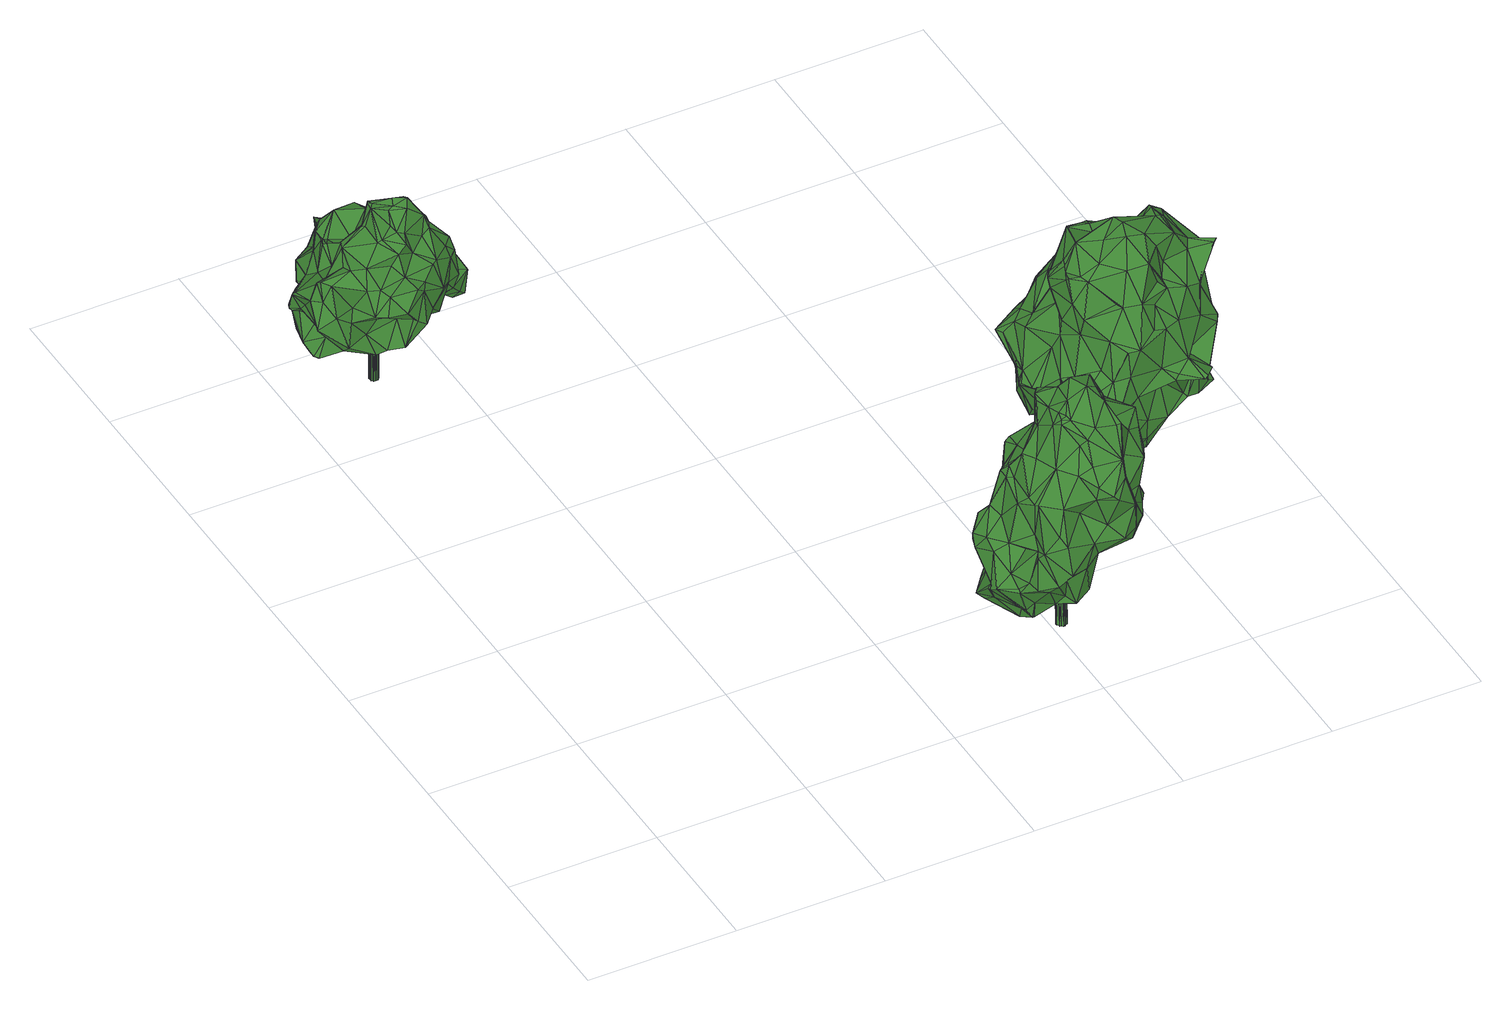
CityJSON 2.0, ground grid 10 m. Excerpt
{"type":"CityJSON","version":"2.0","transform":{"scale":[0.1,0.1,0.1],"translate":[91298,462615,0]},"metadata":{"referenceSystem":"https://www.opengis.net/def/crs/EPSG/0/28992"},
"CityObjects":{
"tree1":{"type":"SolitaryVegetationObject","attributes":{"gtid":47,"crown_width_m":10.49,"crown_median_z":7.8,"trunk_H_m":7.61,"trunk_DBH_m":0.549,"trunk_radius_m":0.275,"trunk_base_height_m":0.19,"original_gtid":"47"},"geometry":[{"type":"Solid","lod":"3","boundaries":[[[[0,1,2]],[[3,4,5]],[[6,7,8]],[[9,10,11]],[[12,10,9]],[[13,14,15]],[[16,17,18]],[[19,20,21]],[[22,1,23]],[[24,25,26]],[[27,16,18]],[[28,29,0]],[[30,31,32]],[[33,34,35]],[[36,37,38]],[[39,40,41]],[[42,40,39]],[[43,44,45]],[[46,47,48]],[[28,49,50]],[[51,52,53]],[[54,55,56]],[[57,58,8]],[[59,60,61]],[[62,60,59]],[[63,64,32]],[[65,66,40]],[[67,68,69]],[[11,5,70]],[[28,50,29]],[[71,15,72]],[[29,46,73]],[[54,74,75]],[[11,70,9]],[[67,76,77]],[[78,79,80]],[[80,24,78]],[[32,81,82]],[[83,84,85]],[[83,85,76]],[[22,2,1]],[[86,51,87]],[[88,89,65]],[[90,91,92]],[[25,76,26]],[[26,67,93]],[[94,95,35]],[[96,78,93]],[[97,80,79]],[[74,54,56]],[[31,63,32]],[[9,61,60]],[[98,99,100]],[[101,102,64]],[[93,69,96]],[[103,78,96]],[[79,78,103]],[[46,50,47]],[[35,95,55]],[[56,55,104]],[[105,106,100]],[[107,106,105]],[[84,108,109]],[[57,110,58]],[[88,111,112]],[[113,40,42]],[[114,10,115]],[[6,8,58]],[[6,58,116]],[[117,118,92]],[[92,118,90]],[[86,87,119]],[[120,121,122]],[[120,122,123]],[[105,124,107]],[[5,4,70]],[[125,62,126]],[[108,99,127]],[[13,15,71]],[[37,106,107]],[[128,106,37]],[[116,58,129]],[[49,28,97]],[[121,130,122]],[[131,38,124]],[[107,124,38]],[[132,22,133]],[[132,2,22]],[[49,97,79]],[[3,134,4]],[[39,121,135]],[[130,121,39]],[[136,137,138]],[[1,0,73]],[[1,73,23]],[[139,140,141]],[[34,27,94]],[[114,115,125]],[[142,126,143]],[[142,125,126]],[[69,111,96]],[[125,115,62]],[[144,48,104]],[[145,44,146]],[[40,66,41]],[[147,148,149]],[[150,151,142]],[[152,153,131]],[[145,140,139]],[[55,71,104]],[[35,55,33]],[[54,33,55]],[[101,64,63]],[[154,155,21]],[[4,156,70]],[[123,157,120]],[[30,14,31]],[[158,14,159]],[[158,31,14]],[[44,145,45]],[[32,82,30]],[[29,73,0]],[[160,43,161]],[[57,101,162]],[[123,53,52]],[[35,34,94]],[[128,163,98]],[[41,130,39]],[[89,51,123]],[[112,51,89]],[[123,51,53]],[[136,164,165]],[[166,84,83]],[[37,36,128]],[[167,168,6]],[[167,6,169]],[[17,170,18]],[[105,171,172]],[[129,58,110]],[[77,173,68]],[[124,138,131]],[[137,131,138]],[[46,48,144]],[[139,159,161]],[[158,159,139]],[[39,128,42]],[[39,135,128]],[[174,7,175]],[[176,177,133]],[[57,8,102]],[[8,7,102]],[[112,111,68]],[[69,68,111]],[[90,20,91]],[[125,178,114]],[[104,48,56]],[[74,56,48]],[[121,179,163]],[[24,132,133]],[[112,180,51]],[[12,115,10]],[[181,167,182]],[[168,166,175]],[[174,175,166]],[[98,127,99]],[[110,172,129]],[[6,175,7]],[[6,168,175]],[[7,174,183]],[[7,183,64]],[[184,177,176]],[[23,185,22]],[[176,133,185]],[[0,132,28]],[[2,132,0]],[[77,76,85]],[[123,122,89]],[[71,72,144]],[[114,178,3]],[[89,88,112]],[[138,172,110]],[[176,186,184]],[[150,142,113]],[[107,38,37]],[[104,71,144]],[[139,141,187]],[[139,187,158]],[[25,188,177]],[[121,120,157]],[[42,128,36]],[[3,5,114]],[[29,50,46]],[[112,68,173]],[[65,189,88]],[[47,74,48]],[[181,190,167]],[[167,190,168]],[[135,163,128]],[[81,184,186]],[[81,186,82]],[[22,185,133]],[[34,191,192]],[[156,47,193]],[[156,193,70]],[[33,75,134]],[[129,169,116]],[[36,38,131]],[[82,15,30]],[[77,85,109]],[[109,85,84]],[[148,194,137]],[[131,137,194]],[[24,26,78]],[[195,140,196]],[[195,196,148]],[[109,127,197]],[[123,198,157]],[[92,91,199]],[[49,79,200]],[[16,201,17]],[[91,201,16]],[[157,198,179]],[[202,136,138]],[[9,70,193]],[[4,75,74]],[[134,75,4]],[[54,75,33]],[[105,172,124]],[[109,197,119]],[[138,124,172]],[[142,203,113]],[[40,113,203]],[[60,62,115]],[[12,60,115]],[[99,204,100]],[[133,177,188]],[[19,17,201]],[[202,138,110]],[[205,96,111]],[[161,45,139]],[[163,135,121]],[[160,13,55]],[[206,184,183]],[[206,183,174]],[[82,186,185]],[[169,204,167]],[[116,169,6]],[[179,127,98]],[[179,98,163]],[[43,95,94]],[[169,129,204]],[[9,60,12]],[[113,155,150]],[[84,182,108]],[[190,181,182]],[[83,25,177]],[[83,76,25]],[[90,150,154]],[[18,170,147]],[[152,170,17]],[[152,17,19]],[[144,72,23]],[[76,67,26]],[[192,191,207]],[[3,207,191]],[[192,207,199]],[[208,80,209]],[[100,171,105]],[[190,182,84]],[[208,209,132]],[[28,132,209]],[[78,26,93]],[[180,87,51]],[[33,191,34]],[[4,74,156]],[[156,74,47]],[[11,10,5]],[[114,5,10]],[[98,100,106]],[[3,178,117]],[[99,108,182]],[[52,198,123]],[[91,20,201]],[[27,91,16]],[[91,27,34]],[[154,150,155]],[[19,201,20]],[[154,21,20]],[[154,20,90]],[[90,118,150]],[[121,157,179]],[[72,82,185]],[[72,185,23]],[[113,42,155]],[[36,155,42]],[[33,134,191]],[[3,191,134]],[[164,136,162]],[[159,13,160]],[[166,168,190]],[[210,205,111]],[[210,111,88]],[[24,188,25]],[[133,188,24]],[[93,67,69]],[[32,64,81]],[[194,170,131]],[[152,131,170]],[[194,148,170]],[[147,170,148]],[[126,205,189]],[[160,95,43]],[[55,95,160]],[[177,206,83]],[[177,184,206]],[[166,83,206]],[[166,206,174]],[[136,57,162]],[[23,73,144]],[[144,73,46]],[[62,205,126]],[[128,98,106]],[[118,117,178]],[[82,72,15]],[[211,165,212]],[[148,165,211]],[[185,186,176]],[[81,64,183]],[[81,183,184]],[[9,213,61]],[[59,96,205]],[[59,205,62]],[[59,213,96]],[[103,96,213]],[[200,9,193]],[[200,193,49]],[[47,50,193]],[[50,49,193]],[[59,61,213]],[[97,209,80]],[[28,209,97]],[[103,200,79]],[[213,200,103]],[[213,9,200]],[[40,189,65]],[[31,158,63]],[[203,189,40]],[[63,162,101]],[[141,164,162]],[[187,141,162]],[[187,162,63]],[[159,160,161]],[[143,203,142]],[[139,45,145]],[[166,190,84]],[[178,214,151]],[[142,151,214]],[[51,86,52]],[[215,52,86]],[[136,165,137]],[[55,13,71]],[[127,86,197]],[[119,197,86]],[[159,14,13]],[[108,127,109]],[[127,215,86]],[[164,212,165]],[[137,165,148]],[[146,196,145]],[[158,187,63]],[[212,164,141]],[[212,141,140]],[[117,207,3]],[[142,214,125]],[[178,125,214]],[[36,131,153]],[[7,64,102]],[[57,102,101]],[[202,57,136]],[[110,57,202]],[[204,99,182]],[[204,182,167]],[[77,68,67]],[[112,173,180]],[[199,91,34]],[[199,34,192]],[[127,179,198]],[[127,198,215]],[[52,215,198]],[[27,18,216]],[[217,27,216]],[[217,216,146]],[[147,216,18]],[[145,196,140]],[[44,218,146]],[[43,94,218]],[[43,218,44]],[[27,218,94]],[[19,21,153]],[[19,153,152]],[[36,153,155]],[[21,155,153]],[[180,173,109]],[[119,180,109]],[[77,109,173]],[[14,30,15]],[[92,199,207]],[[92,207,117]],[[204,129,171]],[[204,171,100]],[[172,171,129]],[[88,189,210]],[[208,132,24]],[[208,24,80]],[[210,189,205]],[[126,189,143]],[[203,143,189]],[[43,45,161]],[[178,151,118]],[[118,151,150]],[[65,89,66]],[[212,140,195]],[[211,212,195]],[[211,195,148]],[[149,148,196]],[[149,196,146]],[[130,41,66]],[[122,130,66]],[[122,66,89]],[[27,217,218]],[[146,218,217]],[[119,87,180]],[[147,149,216]],[[146,216,149]],[[219,220,221]],[[219,221,222]],[[220,223,224]],[[220,224,221]],[[221,224,225]],[[221,225,222]],[[224,223,226]],[[224,226,225]],[[225,226,227]],[[225,227,222]],[[226,223,228]],[[226,228,227]],[[227,228,229]],[[227,229,222]],[[228,223,230]],[[228,230,229]],[[229,230,231]],[[229,231,222]],[[230,223,232]],[[230,232,231]],[[231,232,233]],[[231,233,222]],[[232,223,234]],[[232,234,233]],[[233,234,235]],[[233,235,222]],[[234,223,236]],[[234,236,235]],[[236,223,237]],[[236,237,235]],[[235,237,238]],[[235,238,222]],[[237,223,239]],[[237,239,238]],[[238,239,240]],[[238,240,222]],[[239,223,241]],[[239,241,240]],[[240,241,242]],[[240,242,222]],[[241,223,243]],[[241,243,242]],[[242,243,244]],[[242,244,222]],[[243,223,245]],[[243,245,244]],[[244,245,246]],[[244,246,222]],[[245,223,247]],[[245,247,246]],[[246,247,248]],[[246,248,222]],[[247,223,249]],[[247,249,248]],[[248,249,250]],[[248,250,222]],[[249,223,251]],[[249,251,250]],[[250,251,252]],[[250,252,222]],[[252,251,253]],[[252,253,222]],[[251,223,254]],[[251,254,253]],[[254,223,255]],[[254,255,253]],[[253,255,256]],[[253,256,222]],[[255,223,257]],[[255,257,256]],[[257,223,258]],[[257,258,256]],[[256,258,259]],[[256,259,222]],[[258,223,220]],[[258,220,259]],[[259,220,219]],[[259,219,222]]]]}]},
"tree2":{"type":"SolitaryVegetationObject","attributes":{"gtid":22,"crown_width_m":10.85,"crown_median_z":9.89,"trunk_H_m":8.88,"trunk_DBH_m":0.635,"trunk_radius_m":0.318,"trunk_base_height_m":1.01,"original_gtid":"22"},"geometry":[{"type":"Solid","lod":"3","boundaries":[[[[260,261,262]],[[263,264,265]],[[263,265,266]],[[267,268,269]],[[270,267,269]],[[271,272,273]],[[274,275,276]],[[277,278,279]],[[280,261,260]],[[281,282,283]],[[284,266,265]],[[285,286,287]],[[288,276,275]],[[289,290,291]],[[281,292,293]],[[294,295,296]],[[297,298,299]],[[300,301,302]],[[303,304,305]],[[306,307,273]],[[291,290,293]],[[281,293,290]],[[308,309,270]],[[310,311,312]],[[310,313,311]],[[314,315,316]],[[314,316,317]],[[318,319,320]],[[321,319,318]],[[322,323,324]],[[322,325,267]],[[326,327,328]],[[314,329,315]],[[318,320,330]],[[331,332,288]],[[333,334,335]],[[324,325,322]],[[336,337,338]],[[339,340,341]],[[342,340,339]],[[335,343,333]],[[344,345,346]],[[347,348,349]],[[281,283,350]],[[351,352,353]],[[354,355,356]],[[357,300,358]],[[359,306,273]],[[359,273,272]],[[295,271,360]],[[295,360,296]],[[361,362,363]],[[317,364,314]],[[365,366,367]],[[368,369,370]],[[328,327,371]],[[372,317,349]],[[373,374,286]],[[300,302,375]],[[376,261,280]],[[281,350,349]],[[326,328,289]],[[278,277,377]],[[378,333,379]],[[378,379,338]],[[380,274,276]],[[323,310,312]],[[284,265,264]],[[318,330,367]],[[304,381,305]],[[382,383,384]],[[385,386,387]],[[388,386,385]],[[270,322,267]],[[297,299,389]],[[389,299,390]],[[391,392,393]],[[394,393,392]],[[327,395,371]],[[396,336,338]],[[396,353,336]],[[397,398,399]],[[387,400,306]],[[400,307,306]],[[270,269,308]],[[284,264,308]],[[359,387,306]],[[398,401,399]],[[402,366,403]],[[371,404,328]],[[405,406,407]],[[408,409,405]],[[332,410,288]],[[411,412,413]],[[303,305,337]],[[414,408,407]],[[407,408,405]],[[415,405,409]],[[416,313,417]],[[418,331,275]],[[418,275,282]],[[355,419,420]],[[305,388,337]],[[272,271,421]],[[354,420,419]],[[282,422,418]],[[286,374,361]],[[423,342,339]],[[361,374,424]],[[423,425,377]],[[426,427,375]],[[261,376,428]],[[429,430,373]],[[355,420,352]],[[373,431,429]],[[432,315,392]],[[432,392,391]],[[430,424,374]],[[430,374,373]],[[433,319,434]],[[296,319,321]],[[286,361,435]],[[436,326,437]],[[287,438,285]],[[345,292,346]],[[439,440,441]],[[261,428,414]],[[409,435,361]],[[408,438,435]],[[409,408,435]],[[365,442,366]],[[387,443,385]],[[444,385,443]],[[349,317,347]],[[396,445,353]],[[351,353,445]],[[351,445,429]],[[341,377,425]],[[424,446,362]],[[400,434,307]],[[372,447,364]],[[434,319,307]],[[448,307,319]],[[414,262,261]],[[407,262,414]],[[376,449,428]],[[450,451,263]],[[413,412,347]],[[347,412,452]],[[390,299,453]],[[416,454,313]],[[283,372,350]],[[372,349,350]],[[291,437,289]],[[326,289,437]],[[316,455,317]],[[390,453,294]],[[372,364,317]],[[347,455,413]],[[317,455,347]],[[411,455,357]],[[411,413,455]],[[375,358,300]],[[456,457,458]],[[459,388,305]],[[334,398,397]],[[415,363,405]],[[448,319,296]],[[361,363,409]],[[409,363,415]],[[301,432,391]],[[460,332,331]],[[266,395,263]],[[301,300,432]],[[461,449,462]],[[463,427,426]],[[284,464,266]],[[311,454,426]],[[311,426,375]],[[284,269,268]],[[284,308,269]],[[402,367,366]],[[414,428,408]],[[465,466,460]],[[467,465,460]],[[278,362,446]],[[310,468,340]],[[311,375,393]],[[467,418,422]],[[285,373,286]],[[299,298,469]],[[323,393,394]],[[324,323,394]],[[470,456,417]],[[424,362,361]],[[287,435,438]],[[335,463,343]],[[367,330,365]],[[471,365,330]],[[453,469,327]],[[453,299,469]],[[467,331,418]],[[467,460,331]],[[472,473,268]],[[368,474,475]],[[315,432,316]],[[368,406,377]],[[406,368,262]],[[396,476,445]],[[403,382,384]],[[336,353,352]],[[292,477,293]],[[267,472,268]],[[355,354,419]],[[388,400,386]],[[436,295,453]],[[434,478,471]],[[384,389,318]],[[479,318,389]],[[318,367,402]],[[435,287,286]],[[280,480,376]],[[387,386,400]],[[407,406,262]],[[326,453,327]],[[389,384,439]],[[289,328,404]],[[325,324,380]],[[325,380,276]],[[376,451,449]],[[390,294,479]],[[479,389,390]],[[263,451,264]],[[279,470,417]],[[340,468,370]],[[429,457,430]],[[293,477,291]],[[481,370,474]],[[370,309,474]],[[425,339,341]],[[425,423,339]],[[283,274,372]],[[447,372,274]],[[271,436,421]],[[466,266,464]],[[466,464,460]],[[380,329,482]],[[314,482,329]],[[282,290,422]],[[391,393,301]],[[383,438,483]],[[383,483,484]],[[477,345,399]],[[477,292,345]],[[397,399,345]],[[397,452,485]],[[277,423,377]],[[486,309,468]],[[268,464,284]],[[332,464,268]],[[487,488,450]],[[489,488,487]],[[323,468,310]],[[486,468,323]],[[309,370,468]],[[450,488,462]],[[476,458,457]],[[337,378,338]],[[444,378,385]],[[337,385,378]],[[447,482,314]],[[337,388,385]],[[260,262,490]],[[480,260,490]],[[480,490,475]],[[334,397,335]],[[297,487,298]],[[297,389,439]],[[281,346,292]],[[276,288,410]],[[340,370,341]],[[304,420,381]],[[417,342,279]],[[357,432,300]],[[313,454,311]],[[291,477,437]],[[491,436,437]],[[491,421,436]],[[277,342,423]],[[357,427,485]],[[357,358,427]],[[279,342,277]],[[484,461,384]],[[383,484,384]],[[488,461,462]],[[382,354,356]],[[456,470,457]],[[489,461,488]],[[375,427,358]],[[405,377,406]],[[395,327,469]],[[363,377,405]],[[278,377,363]],[[395,266,466]],[[395,466,371]],[[395,469,298]],[[308,480,475]],[[264,480,308]],[[260,480,280]],[[480,264,451]],[[480,451,376]],[[403,318,402]],[[271,295,436]],[[450,462,451]],[[460,464,332]],[[491,477,399]],[[491,399,421]],[[455,432,357]],[[463,492,427]],[[442,420,366]],[[445,476,457]],[[476,338,379]],[[310,340,313]],[[417,313,340]],[[436,453,326]],[[459,471,478]],[[295,294,453]],[[417,340,342]],[[392,315,329]],[[314,364,447]],[[294,321,479]],[[493,494,454]],[[334,333,495]],[[476,496,493]],[[335,492,463]],[[408,483,438]],[[412,411,485]],[[412,485,452]],[[330,320,433]],[[357,485,411]],[[465,404,371]],[[462,449,451]],[[398,334,495]],[[263,395,298]],[[461,484,449]],[[428,449,484]],[[491,437,477]],[[493,458,476]],[[382,366,354]],[[403,366,382]],[[285,383,356]],[[285,438,383]],[[325,276,472]],[[410,472,276]],[[445,457,429]],[[296,360,448]],[[429,431,351]],[[383,382,356]],[[487,441,489]],[[302,301,393]],[[461,441,440]],[[489,441,461]],[[352,431,355]],[[278,363,362]],[[352,351,431]],[[268,473,332]],[[397,344,452]],[[397,345,344]],[[465,371,466]],[[410,473,472]],[[297,439,441]],[[347,452,348]],[[297,441,487]],[[430,446,424]],[[281,290,282]],[[384,440,439]],[[296,321,294]],[[471,330,433]],[[420,303,352]],[[336,352,303]],[[433,434,471]],[[303,337,336]],[[384,461,440]],[[403,384,318]],[[381,420,442]],[[325,472,267]],[[388,478,400]],[[459,478,388]],[[279,278,446]],[[381,442,365]],[[303,420,304]],[[400,478,434]],[[338,476,396]],[[332,473,410]],[[481,474,368]],[[481,368,370]],[[497,463,426]],[[485,492,397]],[[344,348,452]],[[302,393,375]],[[312,311,393]],[[312,393,323]],[[289,422,290]],[[404,422,289]],[[465,422,404]],[[467,422,465]],[[344,346,348]],[[459,365,471]],[[475,490,368]],[[459,381,365]],[[305,381,459]],[[427,492,485]],[[397,492,335]],[[349,348,281]],[[346,281,348]],[[394,329,380]],[[392,329,394]],[[475,474,308]],[[309,308,474]],[[324,394,380]],[[498,323,322]],[[498,322,270]],[[282,275,283]],[[333,378,495]],[[456,458,417]],[[417,458,416]],[[454,416,458]],[[454,458,493]],[[379,496,476]],[[343,496,333]],[[379,333,496]],[[321,318,479]],[[298,499,263]],[[450,263,499]],[[273,360,271]],[[288,275,331]],[[274,283,275]],[[273,307,448]],[[273,448,360]],[[470,446,457]],[[433,320,319]],[[430,457,446]],[[279,446,470]],[[354,366,420]],[[493,500,494]],[[497,500,463]],[[494,500,497]],[[496,500,493]],[[463,500,343]],[[343,500,496]],[[426,454,497]],[[454,494,497]],[[444,443,378]],[[387,359,443]],[[378,443,495]],[[272,443,359]],[[272,495,443]],[[272,398,495]],[[484,483,428]],[[408,428,483]],[[356,355,431]],[[356,431,285]],[[285,431,373]],[[272,401,398]],[[421,401,272]],[[399,401,421]],[[368,490,262]],[[341,370,369]],[[498,486,323]],[[498,270,486]],[[270,309,486]],[[377,341,369]],[[377,369,368]],[[450,499,487]],[[298,487,499]],[[380,482,274]],[[274,482,447]],[[455,316,432]],[[501,502,503]],[[501,503,504]],[[504,503,505]],[[504,505,506]],[[503,502,507]],[[503,507,505]],[[505,507,508]],[[505,508,506]],[[507,502,509]],[[507,509,508]],[[508,509,510]],[[508,510,506]],[[509,502,511]],[[509,511,510]],[[511,502,512]],[[511,512,510]],[[510,512,513]],[[510,513,506]],[[513,512,514]],[[513,514,506]],[[512,502,515]],[[512,515,514]],[[514,515,516]],[[514,516,506]],[[515,502,517]],[[515,517,516]],[[516,517,518]],[[516,518,506]],[[517,502,519]],[[517,519,518]],[[519,502,520]],[[519,520,518]],[[518,520,521]],[[518,521,506]],[[520,502,522]],[[520,522,521]],[[521,522,523]],[[521,523,506]],[[522,502,524]],[[522,524,523]],[[523,524,525]],[[523,525,506]],[[524,502,526]],[[524,526,525]],[[525,526,527]],[[525,527,506]],[[526,502,528]],[[526,528,527]],[[527,528,529]],[[527,529,506]],[[528,502,530]],[[528,530,529]],[[530,502,531]],[[530,531,529]],[[529,531,532]],[[529,532,506]],[[532,531,533]],[[532,533,506]],[[531,502,534]],[[531,534,533]],[[533,534,535]],[[533,535,506]],[[534,502,536]],[[534,536,535]],[[535,536,537]],[[535,537,506]],[[536,502,538]],[[536,538,537]],[[537,538,539]],[[537,539,506]],[[538,502,540]],[[538,540,539]],[[539,540,541]],[[539,541,506]],[[540,502,501]],[[540,501,541]],[[541,501,504]],[[541,504,506]]]]}]},
"tree3":{"type":"SolitaryVegetationObject","attributes":{"gtid":23,"crown_width_m":12.29,"crown_median_z":10.23,"trunk_H_m":8.87,"trunk_DBH_m":0.728,"trunk_radius_m":0.364,"trunk_base_height_m":1.36,"original_gtid":"23"},"geometry":[{"type":"Solid","lod":"3","boundaries":[[[[542,543,544]],[[545,546,547]],[[548,547,549]],[[550,551,552]],[[553,554,555]],[[545,556,557]],[[558,559,560]],[[561,562,563]],[[564,565,566]],[[564,567,565]],[[549,547,546]],[[568,569,570]],[[571,572,573]],[[574,575,576]],[[577,578,579]],[[580,581,582]],[[583,584,566]],[[585,586,587]],[[588,589,590]],[[591,592,593]],[[594,593,592]],[[595,596,581]],[[597,598,599]],[[586,600,601]],[[602,603,604]],[[605,606,607]],[[593,608,591]],[[544,608,593]],[[586,601,587]],[[609,610,590]],[[611,610,609]],[[553,612,613]],[[614,615,599]],[[616,558,617]],[[616,617,618]],[[619,606,620]],[[548,621,622]],[[623,624,625]],[[588,590,626]],[[627,628,629]],[[547,548,545]],[[630,631,632]],[[633,634,635]],[[636,546,545]],[[636,557,637]],[[592,638,639]],[[640,641,642]],[[643,615,567]],[[631,563,632]],[[637,644,636]],[[563,631,561]],[[645,642,641]],[[571,646,640]],[[594,592,639]],[[580,582,647]],[[648,649,650]],[[651,652,653]],[[545,557,636]],[[654,655,551]],[[614,656,583]],[[614,657,656]],[[658,608,543]],[[548,659,545]],[[660,566,661]],[[548,549,621]],[[630,632,662]],[[663,650,664]],[[663,664,652]],[[665,666,667]],[[668,669,670]],[[657,671,672]],[[586,672,671]],[[606,673,674]],[[675,676,677]],[[619,624,623]],[[678,679,680]],[[678,680,576]],[[589,681,682]],[[566,565,583]],[[646,683,684]],[[685,686,687]],[[688,619,620]],[[688,620,564]],[[689,690,641]],[[689,641,691]],[[615,692,567]],[[614,692,615]],[[693,569,568]],[[665,694,563]],[[695,696,697]],[[698,699,609]],[[693,696,569]],[[581,596,582]],[[585,596,672]],[[578,700,701]],[[702,617,558]],[[664,650,703]],[[616,585,587]],[[616,587,559]],[[647,618,580]],[[613,597,704]],[[621,705,622]],[[600,706,707]],[[654,708,709]],[[710,711,699]],[[712,713,554]],[[714,639,638]],[[715,649,716]],[[712,717,718]],[[648,716,649]],[[564,566,660]],[[694,667,719]],[[646,571,683]],[[718,720,712]],[[684,721,646]],[[722,723,714]],[[635,724,725]],[[634,724,635]],[[726,727,693]],[[728,717,729]],[[568,570,728]],[[568,728,726]],[[552,682,550]],[[552,589,682]],[[730,712,554]],[[731,732,733]],[[605,734,567]],[[553,735,612]],[[685,630,662]],[[736,737,702]],[[738,739,612]],[[595,672,596]],[[703,649,740]],[[657,741,671]],[[583,656,584]],[[602,670,603]],[[742,727,743]],[[744,578,745]],[[746,688,564]],[[623,606,619]],[[623,625,606]],[[625,602,606]],[[640,646,641]],[[594,747,593]],[[748,749,750]],[[751,726,668]],[[562,665,563]],[[562,666,665]],[[689,696,693]],[[652,709,653]],[[726,693,568]],[[743,642,645]],[[586,706,600]],[[658,752,608]],[[582,596,585]],[[751,727,726]],[[753,754,705]],[[705,754,685]],[[589,755,590]],[[645,641,690]],[[756,634,633]],[[640,572,571]],[[726,669,668]],[[611,757,758]],[[576,575,551]],[[574,551,575]],[[711,707,699]],[[600,707,711]],[[726,728,669]],[[759,677,760]],[[677,736,760]],[[653,709,708]],[[761,762,670]],[[670,762,603]],[[569,763,570]],[[577,745,578]],[[573,749,683]],[[684,683,749]],[[560,764,558]],[[765,730,766]],[[767,768,769]],[[767,769,770]],[[730,635,766]],[[635,725,766]],[[615,633,599]],[[597,599,633]],[[643,633,615]],[[756,633,643]],[[671,706,586]],[[671,771,706]],[[573,683,571]],[[582,585,616]],[[558,616,559]],[[640,642,572]],[[772,768,773]],[[703,740,721]],[[740,774,721]],[[775,697,696]],[[729,717,712]],[[740,715,691]],[[716,648,663]],[[716,663,652]],[[762,725,604]],[[776,777,778]],[[777,722,778]],[[779,697,780]],[[758,754,611]],[[699,698,552]],[[710,574,576]],[[716,780,715]],[[658,780,716]],[[781,782,682]],[[617,702,737]],[[687,686,758]],[[635,730,783]],[[612,598,597]],[[636,644,784]],[[636,784,546]],[[785,763,779]],[[656,657,672]],[[748,684,749]],[[591,608,651]],[[761,669,728]],[[720,718,763]],[[784,644,782]],[[645,690,742]],[[715,740,649]],[[563,694,786]],[[670,669,761]],[[576,655,678]],[[645,742,743]],[[713,712,720]],[[654,709,750]],[[558,760,702]],[[736,702,760]],[[748,721,684]],[[748,703,721]],[[745,577,751]],[[762,766,725]],[[762,765,766]],[[599,598,787]],[[631,787,598]],[[647,616,618]],[[582,616,647]],[[592,773,638]],[[718,717,570]],[[765,712,730]],[[585,672,586]],[[788,789,675]],[[788,579,789]],[[690,689,742]],[[753,705,621]],[[666,739,738]],[[633,635,704]],[[622,705,662]],[[660,627,746]],[[754,686,685]],[[583,565,692]],[[583,692,614]],[[565,567,692]],[[779,695,697]],[[707,771,790]],[[707,790,699]],[[791,792,736]],[[743,577,642]],[[577,579,642]],[[703,650,649]],[[714,667,666]],[[738,735,776]],[[738,776,666]],[[685,733,630]],[[654,750,678]],[[705,685,662]],[[715,780,775]],[[761,765,762]],[[677,791,736]],[[695,569,696]],[[610,754,793]],[[753,793,754]],[[724,634,756]],[[725,673,602]],[[724,756,674]],[[552,698,755]],[[552,755,589]],[[794,625,624]],[[581,661,595]],[[740,795,774]],[[556,796,557]],[[713,763,785]],[[720,763,713]],[[566,584,661]],[[618,628,580]],[[797,768,798]],[[751,794,745]],[[735,738,612]],[[651,752,652]],[[651,608,752]],[[781,546,784]],[[606,602,673]],[[605,564,620]],[[797,798,644]],[[797,644,768]],[[674,673,724]],[[743,727,577]],[[704,635,783]],[[704,783,613]],[[794,688,744]],[[799,572,642]],[[800,672,584]],[[672,595,584]],[[800,584,656]],[[800,656,672]],[[633,704,597]],[[554,713,555]],[[550,798,767]],[[682,798,550]],[[612,631,598]],[[708,770,769]],[[599,733,732]],[[801,592,591]],[[699,802,710]],[[713,785,555]],[[657,757,741]],[[771,707,706]],[[803,626,804]],[[758,686,754]],[[780,697,775]],[[561,631,612]],[[715,775,691]],[[689,691,775]],[[613,612,597]],[[557,796,637]],[[746,564,660]],[[595,661,584]],[[630,787,631]],[[550,770,551]],[[558,764,805]],[[572,805,764]],[[763,806,695]],[[763,569,806]],[[614,732,731]],[[668,807,751]],[[794,751,807]],[[573,560,679]],[[695,806,569]],[[549,546,803]],[[701,677,789]],[[561,739,562]],[[666,562,739]],[[556,714,796]],[[719,667,714]],[[719,714,556]],[[788,642,579]],[[770,654,551]],[[695,779,763]],[[785,543,542]],[[572,764,573]],[[560,573,764]],[[628,618,791]],[[808,747,777]],[[799,809,572]],[[786,659,810]],[[542,544,808]],[[772,773,592]],[[644,773,768]],[[552,802,699]],[[771,741,611]],[[661,628,627]],[[555,735,553]],[[735,555,811]],[[724,673,725]],[[602,604,725]],[[657,614,731]],[[768,772,708]],[[767,798,768]],[[622,659,548]],[[784,782,781]],[[689,693,727]],[[689,727,742]],[[588,681,589]],[[611,754,610]],[[779,780,543]],[[658,543,780]],[[793,753,804]],[[779,543,785]],[[580,661,581]],[[612,739,561]],[[660,661,627]],[[609,699,790]],[[694,665,667]],[[621,804,753]],[[803,804,621]],[[801,772,592]],[[770,550,767]],[[691,795,740]],[[641,795,691]],[[666,778,714]],[[777,735,808]],[[555,808,811]],[[735,811,808]],[[639,714,723]],[[639,723,594]],[[638,773,637]],[[644,637,773]],[[708,772,651]],[[708,651,653]],[[652,664,709]],[[709,664,750]],[[748,750,664]],[[716,652,752]],[[716,752,658]],[[591,651,772]],[[801,591,772]],[[794,744,745]],[[576,812,710]],[[803,621,549]],[[570,763,718]],[[627,629,746]],[[688,629,744]],[[678,655,654]],[[761,728,729]],[[728,570,717]],[[765,761,729]],[[765,729,712]],[[788,799,642]],[[576,551,655]],[[654,770,708]],[[662,632,810]],[[580,628,661]],[[733,599,813]],[[662,810,622]],[[786,810,563]],[[632,563,810]],[[607,734,605]],[[590,804,626]],[[793,804,590]],[[808,593,747]],[[594,723,747]],[[590,610,793]],[[681,546,781]],[[681,781,682]],[[556,659,786]],[[735,777,776]],[[578,789,579]],[[578,701,789]],[[737,736,792]],[[789,676,675]],[[678,814,679]],[[556,545,659]],[[687,733,685]],[[731,733,687]],[[694,556,786]],[[694,719,556]],[[775,696,689]],[[682,782,798]],[[809,805,572]],[[588,803,681]],[[546,681,803]],[[588,626,803]],[[618,617,791]],[[605,567,564]],[[600,711,601]],[[711,559,601]],[[701,700,628]],[[701,628,791]],[[751,577,727]],[[756,734,674]],[[677,676,789]],[[559,587,601]],[[624,619,688]],[[624,688,794]],[[629,628,700]],[[629,700,744]],[[774,795,646]],[[744,700,578]],[[605,620,606]],[[643,734,756]],[[567,734,643]],[[650,663,648]],[[554,553,815]],[[554,815,730]],[[794,807,625]],[[670,807,668]],[[602,807,670]],[[625,807,602]],[[646,795,641]],[[599,732,614]],[[733,813,787]],[[787,813,599]],[[608,544,543]],[[606,674,607]],[[609,755,698]],[[590,755,609]],[[679,560,680]],[[638,637,796]],[[611,741,757]],[[622,810,659]],[[542,808,555]],[[808,544,593]],[[542,555,785]],[[776,778,666]],[[722,714,778]],[[708,769,768]],[[638,796,714]],[[777,747,722]],[[723,722,747]],[[607,674,734]],[[664,703,748]],[[791,677,701]],[[788,677,759]],[[788,675,677]],[[688,746,629]],[[749,573,814]],[[750,749,814]],[[750,814,678]],[[573,679,814]],[[551,574,802]],[[551,802,552]],[[710,802,574]],[[611,790,771]],[[609,790,611]],[[771,671,741]],[[560,559,812]],[[680,560,812]],[[680,812,576]],[[805,760,558]],[[711,812,559]],[[710,812,711]],[[721,774,646]],[[798,782,644]],[[787,816,733]],[[630,733,816]],[[630,816,787]],[[762,604,603]],[[731,757,657]],[[613,815,553]],[[783,730,815]],[[783,815,613]],[[731,687,757]],[[758,757,687]],[[799,760,809]],[[809,760,805]],[[788,759,760]],[[788,760,799]],[[737,792,617]],[[791,617,792]],[[817,818,819]],[[817,819,820]],[[820,819,821]],[[820,821,822]],[[819,818,823]],[[819,823,821]],[[821,823,824]],[[821,824,822]],[[823,818,825]],[[823,825,824]],[[824,825,826]],[[824,826,822]],[[825,818,827]],[[825,827,826]],[[827,818,828]],[[827,828,826]],[[826,828,829]],[[826,829,822]],[[829,828,830]],[[829,830,822]],[[828,818,831]],[[828,831,830]],[[830,831,832]],[[830,832,822]],[[831,818,833]],[[831,833,832]],[[832,833,834]],[[832,834,822]],[[833,818,835]],[[833,835,834]],[[834,835,836]],[[834,836,822]],[[835,818,837]],[[835,837,836]],[[836,837,838]],[[836,838,822]],[[837,818,839]],[[837,839,838]],[[838,839,840]],[[838,840,822]],[[840,839,841]],[[840,841,822]],[[839,818,842]],[[839,842,841]],[[841,842,843]],[[841,843,822]],[[842,818,844]],[[842,844,843]],[[843,844,845]],[[843,845,822]],[[844,818,846]],[[844,846,845]],[[846,818,847]],[[846,847,845]],[[845,847,848]],[[845,848,822]],[[847,818,849]],[[847,849,848]],[[848,849,850]],[[848,850,822]],[[850,849,851]],[[850,851,822]],[[849,818,852]],[[849,852,851]],[[851,852,853]],[[851,853,822]],[[852,818,854]],[[852,854,853]],[[853,854,855]],[[853,855,822]],[[854,818,856]],[[854,856,855]],[[855,856,857]],[[855,857,822]],[[856,818,858]],[[856,858,857]],[[857,858,859]],[[857,859,822]],[[858,818,817]],[[858,817,859]],[[859,817,860]],[[859,860,822]],[[860,817,820]],[[860,820,822]]]]}]}
},
"vertices":[
[114,470,44],[116,458,48],[110,462,44],[62,507,88],[76,507,75],[71,518,74],[54,413,87],[68,419,95],[63,417,99],[76,507,51],[63,519,64],[67,520,65],[57,514,54],[92,462,94],[103,453,99],[96,455,84],[49,475,102],[38,472,104],[53,467,118],[32,474,106],[33,481,104],[30,475,105],[112,456,52],[119,460,63],[81,463,50],[71,447,45],[68,451,42],[62,481,116],[96,481,40],[114,475,47],[104,448,92],[97,446,99],[98,442,93],[77,492,96],[61,494,112],[77,489,100],[20,455,95],[11,447,103],[29,448,107],[4,465,84],[14,479,75],[5,471,72],[6,465,85],[79,467,114],[78,464,131],[86,460,121],[103,483,56],[95,492,60],[96,488,70],[90,487,43],[104,492,50],[20,457,45],[10,449,46],[10,455,46],[93,491,87],[92,482,94],[95,489,87],[61,430,100],[47,422,96],[53,490,53],[56,511,55],[60,500,61],[43,509,56],[85,435,101],[85,426,86],[17,477,60],[8,470,68],[55,460,46],[36,462,55],[54,465,49],[80,513,63],[102,473,84],[98,461,71],[113,471,55],[90,491,76],[80,495,82],[67,446,38],[48,450,44],[69,473,49],[80,480,43],[82,474,41],[93,435,81],[104,443,77],[63,433,55],[47,426,53],[53,445,53],[16,448,47],[24,453,46],[27,474,54],[10,471,52],[32,488,105],[47,493,112],[40,497,105],[62,468,49],[67,483,112],[81,479,100],[53,485,51],[91,482,40],[5,435,77],[21,425,65],[15,430,86],[81,432,101],[71,423,98],[68,486,54],[100,484,86],[17,440,103],[12,441,92],[12,444,105],[38,423,55],[38,439,51],[43,427,99],[47,472,54],[28,466,43],[21,480,82],[58,512,72],[52,517,55],[41,413,89],[44,513,94],[37,496,103],[23,450,48],[11,469,66],[8,462,74],[5,467,70],[9,461,49],[30,441,109],[41,515,71],[31,500,59],[20,430,60],[7,448,90],[34,416,90],[4,469,71],[34,458,113],[102,464,49],[95,452,57],[76,495,80],[9,458,79],[61,438,112],[53,449,116],[40,439,108],[87,455,120],[76,455,129],[70,447,118],[26,502,76],[25,499,62],[113,475,75],[79,461,132],[71,465,132],[56,468,132],[55,462,132],[58,466,132],[31,489,90],[42,496,89],[36,464,112],[31,466,95],[32,481,104],[25,472,88],[83,491,62],[19,458,68],[89,452,112],[91,456,113],[86,465,98],[90,458,116],[73,443,105],[8,441,75],[67,439,116],[56,449,117],[56,420,56],[40,425,81],[60,417,78],[39,418,86],[50,464,119],[29,436,85],[35,429,100],[30,455,50],[68,415,73],[62,415,77],[95,452,58],[82,437,60],[43,509,89],[15,444,71],[26,454,47],[43,431,77],[36,432,65],[76,423,76],[85,432,64],[105,452,60],[95,447,74],[83,450,109],[77,455,55],[26,483,62],[55,429,72],[63,494,92],[54,491,95],[83,495,53],[52,463,119],[66,460,128],[69,460,130],[26,444,61],[18,449,58],[48,494,101],[80,490,50],[36,480,103],[56,438,105],[30,489,68],[25,430,79],[42,493,56],[66,429,68],[46,503,94],[95,471,53],[92,478,42],[31,480,62],[64,454,121],[65,448,120],[66,490,56],[40,506,78],[12,446,46],[57,469,132],[61,465,130],[72,465,120],[61,464,78],[60,463,2],[60,464,78],[58,464,78],[58,462,2],[60,464,2],[60,465,78],[59,464,2],[60,466,78],[59,465,2],[59,466,78],[58,465,2],[58,466,78],[57,465,2],[57,466,78],[56,465,2],[56,466,78],[56,464,2],[55,464,2],[55,465,78],[55,463,2],[55,464,78],[55,462,2],[55,463,78],[55,461,2],[55,462,78],[56,461,2],[56,462,78],[56,460,2],[56,461,78],[57,460,2],[57,461,78],[58,460,2],[58,461,78],[59,461,78],[59,460,2],[59,461,2],[60,462,78],[60,461,2],[60,462,2],[60,463,78],
[333,99,65],[329,100,56],[326,105,70],[346,60,88],[355,76,84],[356,66,94],[352,47,97],[346,76,147],[352,71,120],[350,76,119],[340,78,124],[282,5,90],[267,12,107],[274,7,83],[330,47,162],[338,40,155],[350,54,158],[297,115,98],[292,109,88],[288,105,96],[336,88,61],[323,19,153],[325,22,151],[328,30,171],[356,66,95],[282,87,48],[277,99,50],[283,96,43],[347,44,151],[328,12,122],[323,15,142],[315,8,133],[305,15,141],[312,9,136],[300,18,64],[295,11,87],[289,13,61],[299,46,94],[323,52,95],[303,41,94],[295,77,173],[303,78,174],[301,86,169],[249,46,68],[246,44,67],[246,41,68],[262,11,82],[269,10,79],[347,87,106],[330,89,119],[316,103,130],[302,89,141],[316,94,143],[290,100,126],[325,64,185],[322,67,184],[312,65,187],[316,51,189],[280,40,50],[279,21,59],[274,28,53],[283,20,62],[340,82,149],[321,94,145],[334,79,159],[345,76,151],[321,12,99],[329,18,92],[331,17,100],[324,64,175],[269,29,47],[347,37,133],[353,49,130],[267,46,122],[271,32,129],[271,40,129],[248,64,83],[252,48,90],[251,55,96],[302,113,100],[305,101,108],[305,111,99],[301,105,106],[273,62,128],[302,34,161],[296,24,147],[305,23,151],[300,41,176],[306,31,166],[311,31,173],[325,30,171],[259,85,77],[258,65,65],[249,69,86],[262,66,38],[257,74,50],[278,76,48],[296,62,173],[294,73,171],[264,15,103],[281,11,83],[282,104,52],[286,106,68],[294,114,63],[323,52,185],[263,36,45],[263,63,41],[269,36,43],[324,101,80],[303,97,87],[312,97,104],[338,22,103],[324,44,180],[270,94,65],[271,97,65],[297,81,158],[335,84,60],[304,110,76],[260,44,96],[264,61,103],[331,70,161],[251,46,57],[280,72,50],[288,81,53],[288,62,59],[256,34,81],[257,26,75],[261,20,82],[247,35,72],[293,42,69],[298,25,87],[305,74,174],[320,68,175],[311,84,159],[328,78,161],[342,40,89],[248,67,92],[287,35,148],[272,29,130],[285,22,127],[257,24,73],[280,18,111],[276,42,47],[270,53,53],[329,13,121],[302,120,66],[311,119,71],[315,115,61],[300,113,54],[298,113,55],[344,65,149],[297,51,176],[296,45,175],[299,45,177],[322,104,56],[297,116,62],[287,99,124],[288,102,121],[329,37,143],[256,72,48],[247,61,51],[282,11,107],[325,19,140],[301,116,99],[273,99,69],[304,112,99],[295,77,151],[291,66,158],[318,96,55],[260,87,77],[268,95,75],[262,76,60],[307,71,178],[268,27,49],[267,24,62],[285,99,40],[302,15,100],[312,17,109],[291,98,39],[285,52,77],[289,70,68],[301,65,91],[250,55,50],[268,22,102],[268,38,93],[256,75,99],[285,97,85],[326,50,180],[284,18,65],[325,83,63],[333,78,91],[339,76,86],[295,43,173],[306,18,89],[288,86,130],[304,53,181],[283,92,104],[276,87,91],[277,83,115],[262,32,54],[341,32,118],[303,78,67],[318,80,75],[278,61,145],[346,52,111],[329,16,121],[341,28,108],[326,22,123],[320,95,126],[319,29,100],[282,95,100],[267,27,49],[346,73,148],[341,57,133],[328,89,98],[339,96,89],[261,70,106],[304,16,132],[263,28,55],[303,32,61],[341,91,82],[313,95,103],[325,60,176],[296,101,56],[298,84,61],[293,50,169],[319,90,131],[311,67,89],[314,77,78],[312,78,80],[330,100,77],[298,26,117],[282,51,147],[270,74,126],[274,72,131],[271,32,107],[270,66,127],[287,71,136],[330,74,143],[334,65,102],[273,68,133],[306,57,10],[302,58,10],[306,58,10],[305,59,99],[305,60,99],[302,59,99],[305,59,10],[305,61,99],[305,60,10],[304,62,99],[304,60,10],[303,61,10],[303,63,99],[302,63,99],[302,61,10],[301,63,99],[301,60,10],[300,62,99],[300,60,10],[300,59,10],[299,61,99],[299,58,10],[299,60,99],[299,57,10],[299,59,99],[300,56,10],[299,58,99],[300,55,10],[300,57,99],[301,55,10],[302,54,10],[301,56,99],[302,56,99],[303,54,10],[303,56,99],[304,55,10],[303,57,99],[305,55,10],[304,57,99],[305,56,10],[305,58,99],
[363,175,148],[359,165,131],[359,163,144],[426,170,193],[431,156,188],[429,170,192],[428,179,192],[434,175,186],[420,130,144],[423,123,119],[438,137,136],[367,210,139],[353,204,126],[354,190,132],[400,175,198],[401,165,201],[428,144,85],[435,133,81],[427,132,82],[389,208,166],[390,205,174],[399,206,174],[419,211,53],[426,212,78],[429,206,75],[421,222,77],[349,181,67],[337,176,94],[340,182,93],[397,128,58],[400,136,61],[410,125,78],[437,120,109],[430,112,111],[428,112,109],[376,178,71],[391,194,67],[376,178,72],[428,174,62],[439,179,55],[438,172,59],[440,195,99],[436,186,74],[448,151,70],[448,149,86],[450,142,79],[455,151,175],[440,141,157],[452,159,153],[364,144,155],[371,152,176],[362,155,160],[362,160,176],[439,182,63],[441,176,59],[394,218,133],[399,215,138],[415,208,122],[443,147,93],[445,140,82],[376,225,59],[358,215,62],[369,218,66],[403,223,66],[396,231,65],[400,232,66],[364,149,141],[453,149,127],[446,166,145],[449,170,122],[380,210,152],[369,214,137],[434,200,108],[414,217,104],[443,150,71],[435,155,81],[419,172,69],[393,220,46],[398,215,52],[436,182,186],[430,186,188],[387,221,47],[387,220,47],[384,221,47],[458,154,175],[412,201,71],[417,181,72],[396,198,69],[425,207,160],[408,213,157],[418,208,163],[390,221,113],[387,235,99],[376,233,107],[410,154,196],[398,155,198],[380,155,184],[368,156,178],[391,133,53],[368,148,58],[388,156,65],[398,221,93],[405,139,186],[368,151,57],[388,128,58],[436,170,63],[350,114,95],[351,115,90],[356,113,94],[375,132,143],[374,126,117],[383,124,137],[406,125,116],[415,120,112],[442,192,100],[446,186,108],[358,145,114],[422,179,187],[420,207,55],[430,188,68],[432,199,164],[365,124,98],[373,118,95],[391,198,181],[381,198,182],[381,197,182],[357,205,58],[354,210,59],[356,214,58],[445,160,95],[445,166,88],[381,229,84],[400,232,67],[378,156,93],[386,168,106],[405,168,91],[413,120,108],[425,134,84],[430,130,105],[439,155,173],[430,138,160],[395,123,69],[381,118,74],[434,195,145],[449,191,139],[447,193,137],[398,214,52],[362,157,67],[366,150,57],[362,139,84],[424,213,85],[355,173,70],[394,194,182],[341,166,97],[349,160,94],[344,162,98],[453,143,127],[451,140,124],[394,195,69],[405,178,82],[429,150,90],[367,119,92],[382,222,118],[435,194,164],[445,152,96],[434,143,108],[390,122,138],[384,123,119],[437,123,108],[435,133,104],[340,211,110],[347,200,121],[375,175,188],[352,137,93],[353,133,100],[347,198,93],[343,192,96],[393,188,180],[342,205,111],[379,120,76],[367,174,174],[364,167,175],[385,235,92],[369,231,85],[350,186,59],[363,171,67],[350,199,74],[349,202,92],[357,218,115],[438,183,122],[416,197,115],[423,189,138],[403,230,70],[371,202,150],[407,164,93],[430,162,98],[377,199,155],[385,207,165],[356,131,87],[444,177,117],[366,157,59],[369,160,59],[392,195,66],[388,193,65],[417,207,55],[362,163,173],[377,118,94],[395,122,83],[389,123,102],[360,194,63],[371,136,120],[451,177,165],[450,188,140],[445,150,147],[393,233,92],[444,181,117],[453,192,136],[402,149,92],[403,146,90],[354,210,73],[355,213,73],[342,180,100],[410,129,78],[357,218,94],[358,222,93],[406,134,158],[396,131,164],[402,127,145],[410,127,143],[444,157,98],[387,138,160],[393,145,181],[376,132,76],[353,152,93],[364,187,162],[361,184,160],[368,178,175],[356,170,119],[352,152,110],[421,152,173],[416,144,167],[366,219,120],[416,151,187],[347,186,127],[402,190,178],[404,205,147],[381,156,81],[386,182,83],[442,152,126],[415,173,71],[427,178,86],[452,173,163],[387,199,64],[373,137,73],[389,166,191],[413,144,166],[417,139,163],[389,145,71],[429,181,81],[385,143,160],[427,134,115],[443,162,175],[452,165,170],[408,141,89],[338,174,96],[367,212,64],[361,181,155],[390,139,77],[420,193,172],[365,187,137],[433,129,104],[403,197,138],[408,133,101],[360,210,126],[418,189,159],[401,172,14],[398,172,14],[401,173,14],[402,172,102],[402,173,102],[399,172,102],[401,174,14],[402,174,102],[400,175,14],[401,175,102],[399,176,14],[398,176,14],[400,176,102],[399,176,102],[397,176,14],[398,176,102],[396,176,14],[397,175,102],[395,175,14],[396,175,102],[394,174,14],[396,174,102],[394,173,14],[395,173,102],[395,172,102],[394,172,14],[395,171,102],[394,171,14],[396,170,102],[395,170,14],[396,169,14],[397,169,102],[397,169,14],[398,169,102],[399,168,102],[398,169,14],[400,169,102],[399,169,14],[401,169,102],[400,170,14],[401,170,102],[401,171,14],[402,170,102],[402,171,102]
]}
